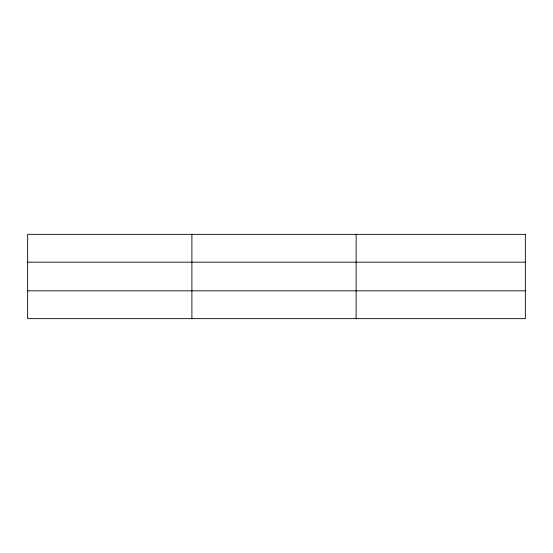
<?xml version="1.0" encoding="UTF-8"?>
<svg xmlns="http://www.w3.org/2000/svg" width="553" height="553" viewBox="0 0 553 553"><rect width="100%" height="100%" fill="white"/><g stroke="black" fill="none" stroke-linecap="round" stroke-linejoin="round"><path stroke-width="0.83" d="M191.891 318.646L191.891 234.354M356.132 318.646L356.132 234.354M27.65 262.17L525.35 262.17M27.65 290.83L525.35 290.83M525.35 234.354L525.35 318.646L27.65 318.646L27.65 234.354L525.35 234.354"/></g></svg>
